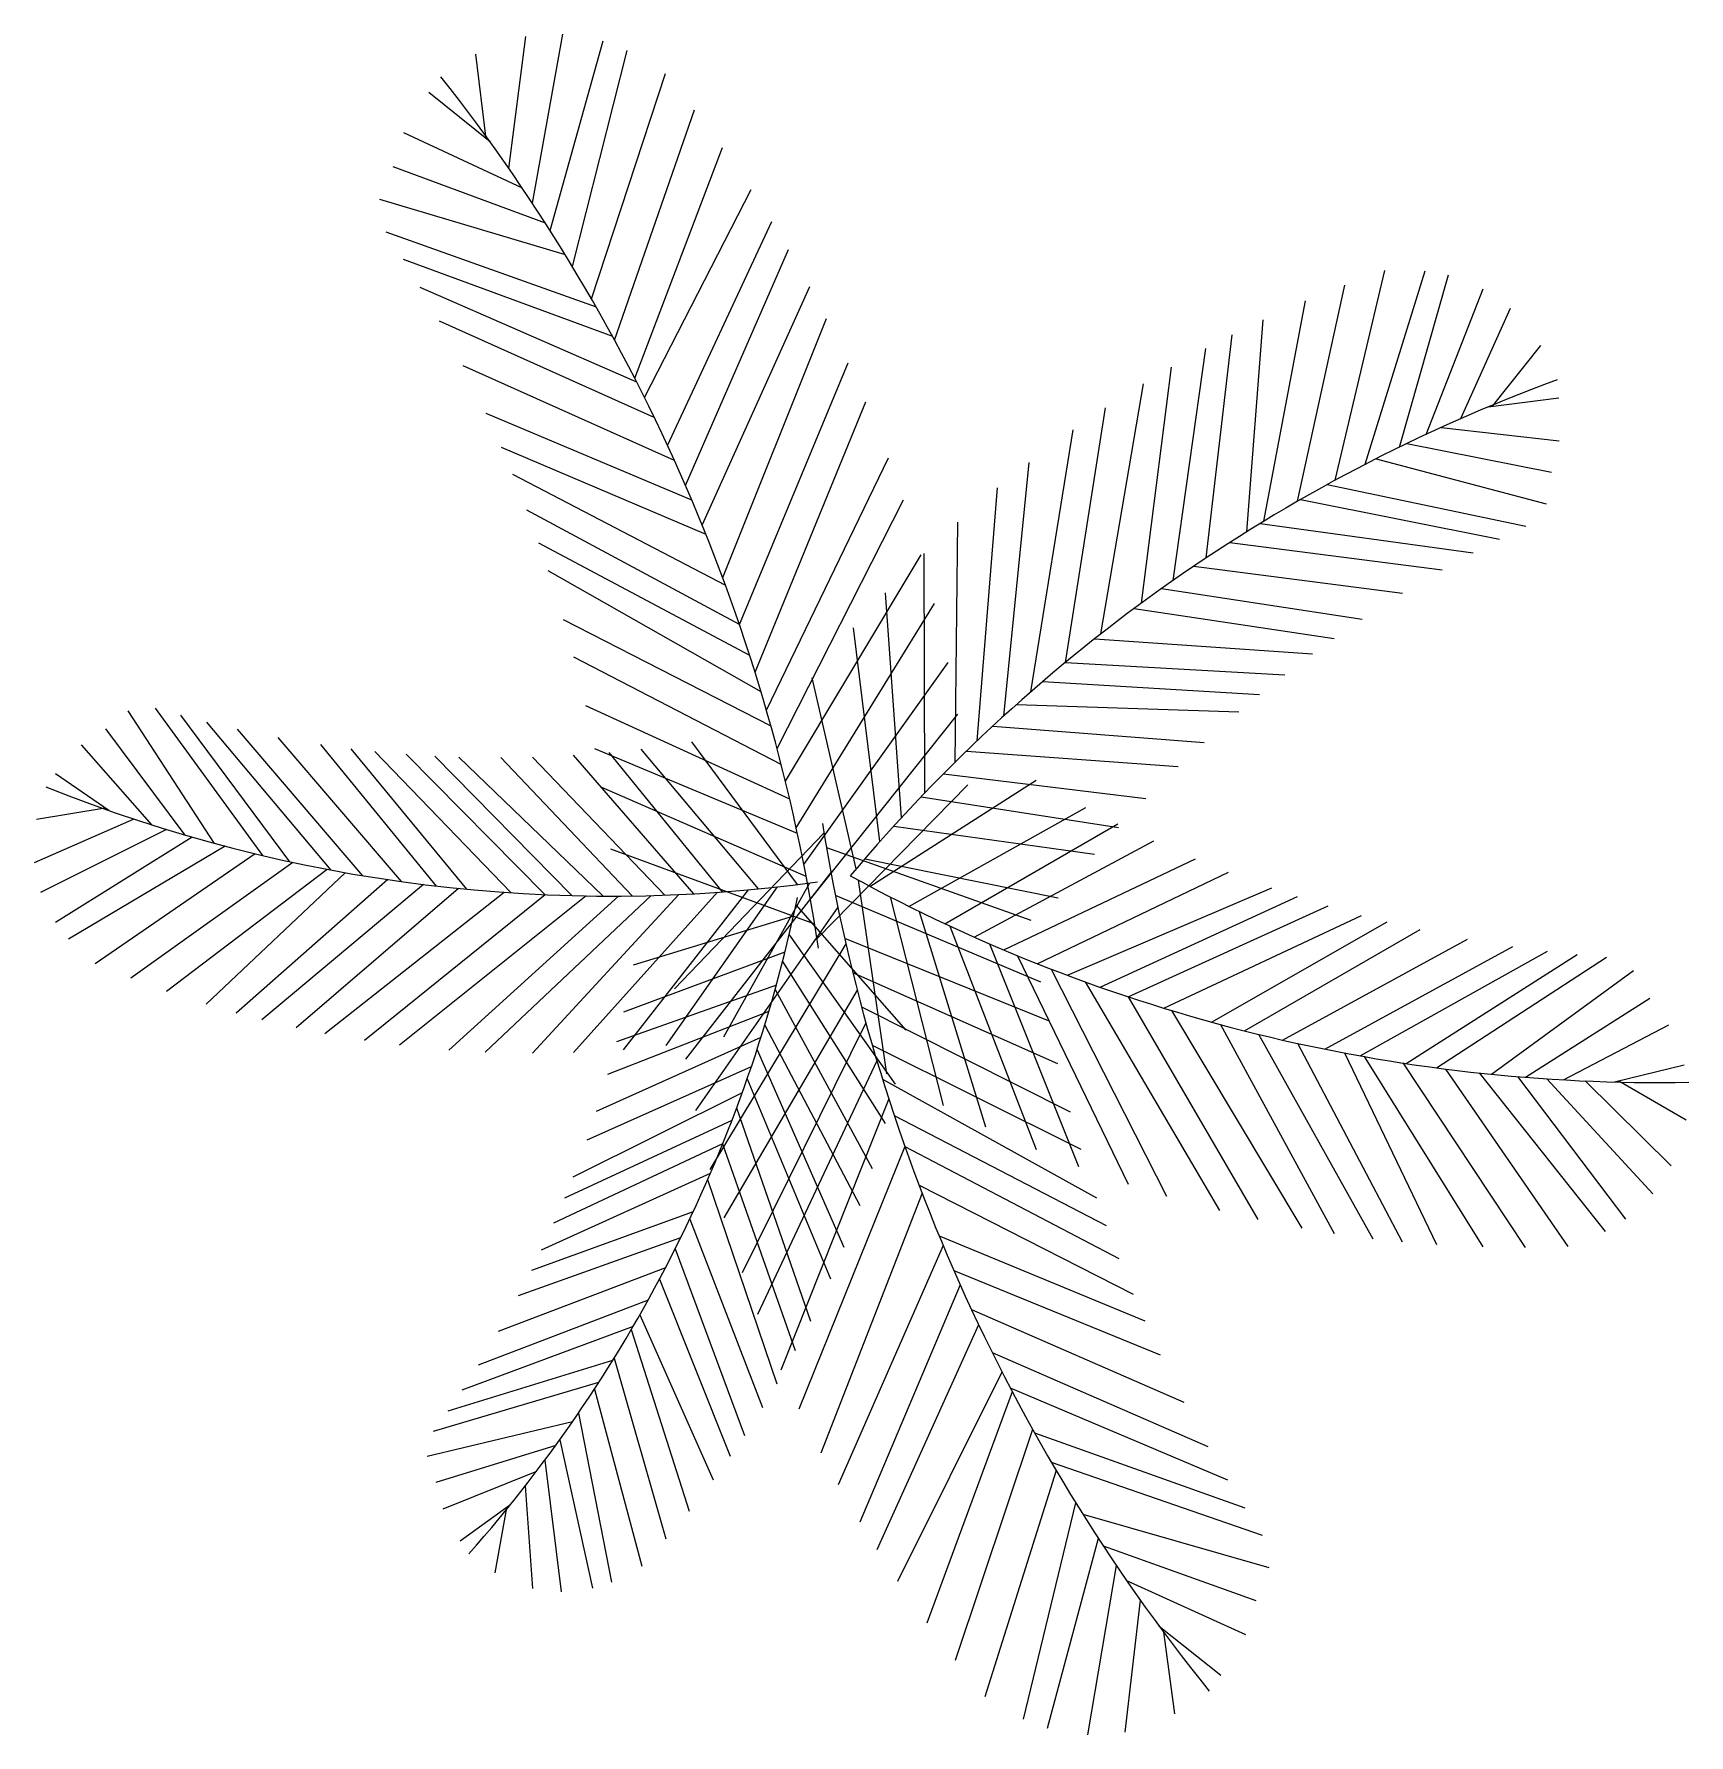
# Model space of a CAD drawing. Extents: x 11.884 to 12.119, y 13.878 to 14.12.
import ezdxf

# ---------------------------------------------------------------- set-up
doc = ezdxf.new("R2010")
doc.units = 0
doc.header["$MEASUREMENT"] = 0
doc.layers.get('0').update_dxf_attribs({"linetype": 'CONTINUOUS'})

msp = doc.modelspace()

# ---------------------------------------------------------------- linework, layer by layer
for p, q in [((11.95151, 14.10048), (11.95391, 14.11923)), ((11.95487, 14.09553), (11.95917, 14.11958)), ((11.9483, 14.10469), (11.94681, 14.11672)), ((11.95738, 14.09166), (11.9649, 14.11859)), ((11.96053, 14.08657), (11.96832, 14.11724)), ((11.96324, 14.08198), (11.97374, 14.11399)), ((11.94885, 14.10424), (11.94015, 14.11127)), ((11.96653, 14.0761), (11.97787, 14.10879)), ((11.95342, 14.0977), (11.9366, 14.10556)), ((11.96938, 14.07071), (11.98183, 14.10345)), ((11.95669, 14.09272), (11.93509, 14.10073)), ((11.97079, 14.06792), (11.98593, 14.09748)), ((11.95954, 14.0882), (11.9332, 14.09608)), ((11.97405, 14.06114), (11.98884, 14.09294)), ((11.96393, 14.08077), (11.93407, 14.09144)), ((11.96626, 14.07659), (11.93653, 14.08756)), ((11.97661, 14.05544), (11.99122, 14.08899)), ((12.06884, 14.05619), (12.07592, 14.08598)), ((12.07312, 14.05846), (12.08166, 14.08593)), ((12.07799, 14.0609), (12.08495, 14.08535)), ((11.96967, 14.07013), (11.93893, 14.08357)), ((11.97897, 14.04982), (11.99423, 14.08369)), ((12.0635, 14.0532), (12.07024, 14.08392)), ((12.08177, 14.06271), (12.08986, 14.08339)), ((12.05873, 14.05037), (12.06464, 14.08166)), ((12.08672, 14.06495), (12.09378, 14.08062)), ((11.97216, 14.06512), (11.94165, 14.07878)), ((11.98188, 14.04237), (11.99662, 14.07917)), ((12.0563, 14.04888), (12.05862, 14.07898)), ((12.05056, 14.04518), (12.05421, 14.07684)), ((12.09122, 14.06669), (12.09808, 14.07531)), ((11.98426, 14.03569), (11.9997, 14.07288)), ((12.04587, 14.04197), (12.05049, 14.07492)), ((11.97504, 14.05898), (11.945, 14.07244)), ((12.04136, 14.03874), (12.04564, 14.07224)), ((12.03558, 14.03435), (12.04163, 14.06987)), ((12.09057, 14.0666), (12.10065, 14.06791)), ((11.9775, 14.05337), (11.94828, 14.06568)), ((11.98647, 14.02893), (12.00221, 14.06731)), ((12.03055, 14.03031), (12.03626, 14.06647)), ((12.02562, 14.02612), (12.03167, 14.06333)), ((12.08392, 14.0637), (12.10069, 14.0618)), ((11.97952, 14.04847), (11.95044, 14.06085)), ((12.07902, 14.0614), (12.09957, 14.05734)), ((11.9881, 14.02351), (12.00542, 14.05936)), ((12.02179, 14.02269), (12.0254, 14.0587)), ((12.07467, 14.05925), (12.09882, 14.05284)), ((11.9823, 14.04124), (11.95206, 14.05702)), ((11.98961, 14.01806), (12.00757, 14.0534)), ((12.01803, 14.01919), (12.02091, 14.0551)), ((12.06394, 14.05345), (12.09219, 14.04781)), ((12.06773, 14.05558), (12.09594, 14.04966)), ((11.98426, 14.03569), (11.95405, 14.05196)), ((12.01491, 14.01616), (12.01527, 14.05023)), ((12.05822, 14.05006), (12.08844, 14.04586)), ((11.98572, 14.03131), (11.95577, 14.04726)), ((12.05392, 14.04736), (12.08405, 14.04345)), ((11.99079, 14.01344), (12.01005, 14.04559)), ((12.01059, 14.01177), (12.01051, 14.04579)), ((12.04877, 14.04397), (12.07844, 14.04013)), ((11.98733, 14.02611), (11.95711, 14.0433)), ((12.00727, 14.00825), (12.005, 14.0402)), ((12.0442, 14.04079), (12.07269, 14.03645)), ((11.99232, 14.00683), (12.01195, 14.03868)), ((12.0403, 14.03795), (12.06872, 14.03373)), ((11.98874, 14.02127), (11.95927, 14.03636)), ((12.0042, 14.00486), (12.00047, 14.0352)), ((12.03471, 14.03367), (12.06564, 14.03153)), ((11.9902, 14.0158), (11.96074, 14.03105)), ((11.99341, 14.00162), (12.0139, 14.03028)), ((12.03055, 14.03031), (12.06169, 14.02855)), ((12.00083, 14.00098), (11.99459, 14.0281)), ((12.02734, 14.0276), (12.05813, 14.02573)), ((11.90972, 14.0046), (11.89746, 14.02344)), ((11.91657, 14.00286), (11.9013, 14.02383)), ((11.92039, 14.002), (11.90492, 14.0228)), ((11.9914, 14.01089), (11.96243, 14.02413)), ((11.99434, 13.99667), (12.01528, 14.02298)), ((12.02362, 14.02434), (12.0552, 14.0233)), ((11.90552, 14.00578), (11.89425, 14.02089)), ((11.92625, 14.00081), (11.9086, 14.02184)), ((11.93075, 14.00001), (11.91299, 14.02081)), ((11.93624, 13.99917), (11.91874, 14.01964)), ((12.02023, 14.02125), (12.05024, 14.01894)), ((11.90086, 14.0072), (11.89081, 14.01859)), ((11.94121, 13.99854), (11.9248, 14.01863)), ((11.94552, 13.99808), (11.92909, 14.01805)), ((11.95184, 13.99757), (11.93248, 14.01767)), ((11.95665, 13.99731), (11.93691, 14.01727)), ((11.9925, 14.00601), (11.96371, 14.01805)), ((11.98185, 13.9977), (11.96575, 14.01751)), ((11.98695, 13.99813), (11.97032, 14.018)), ((11.99251, 13.99875), (11.97749, 14.01902)), ((12.01649, 14.01771), (12.04657, 14.01553)), ((11.96043, 13.99718), (11.94099, 14.01701)), ((11.96488, 13.99711), (11.94441, 14.01686)), ((11.96901, 13.99713), (11.95035, 14.01678)), ((11.97364, 13.99725), (11.95486, 14.01685)), ((11.97776, 13.99743), (11.96068, 14.01712)), ((11.89467, 14.00928), (11.88714, 14.01449)), ((11.99375, 13.99988), (11.96472, 14.01253)), ((11.99527, 13.9911), (12.01671, 14.01294)), ((12.00278, 13.9985), (12.0264, 14.0136)), ((12.01323, 14.01448), (12.04198, 14.01097)), ((12.01006, 14.01122), (12.03809, 14.00687)), ((11.89823, 14.00806), (11.88407, 14.00185)), ((11.89418, 14.00961), (11.8844, 14.008)), ((12.00831, 13.99566), (12.03345, 14.0097)), ((11.90289, 14.00657), (11.88501, 13.99764)), ((11.90651, 14.00549), (11.88711, 13.99337)), ((11.99626, 14.00604), (11.97505, 13.98396)), ((12.00618, 14.00706), (12.03469, 14.00307)), ((12.01344, 13.99318), (12.038, 14.00739)), ((11.91123, 14.00419), (11.88896, 13.99099)), ((11.91546, 14.00313), (11.89276, 13.9875)), ((11.99494, 13.99314), (11.966, 14.00377)), ((11.9966, 14.004), (12.02566, 13.99368)), ((12.01758, 13.99129), (12.0431, 14.00497)), ((11.92083, 14.0019), (11.8978, 13.98545)), ((11.92572, 14.00091), (11.9029, 13.98358)), ((11.92825, 14.00044), (11.90854, 13.98174)), ((11.99724, 14.00047), (11.97658, 13.97394)), ((12.00205, 14.00241), (12.02953, 13.99688)), ((12.02179, 13.98947), (12.04904, 14.00239)), ((12.02655, 13.98751), (12.05369, 14.00053)), ((11.93431, 13.99945), (11.91277, 13.9805)), ((11.93938, 13.99876), (11.91642, 13.97954)), ((11.94434, 13.9982), (11.92128, 13.97841)), ((11.98551, 13.998), (11.96774, 13.97529)), ((11.9896, 13.99841), (11.97379, 13.9759)), ((11.99419, 13.99897), (11.982, 13.97709)), ((12.00112, 13.99939), (12.00513, 13.97185)), ((12.03083, 13.98586), (12.05989, 13.99827)), ((11.95085, 13.99764), (11.92538, 13.97757)), ((11.95665, 13.99731), (11.93102, 13.9766)), ((11.96247, 13.99714), (11.93598, 13.97593)), ((11.9671, 13.99711), (11.94296, 13.97524)), ((11.97172, 13.99719), (11.94813, 13.97493)), ((11.97563, 13.99733), (11.95484, 13.97478)), ((11.98116, 13.99765), (11.96069, 13.97488)), ((11.99823, 13.99553), (11.97803, 13.96666)), ((11.99227, 13.99585), (12.00788, 13.97807)), ((11.99787, 13.99727), (12.02703, 13.98493)), ((12.00567, 13.99699), (12.01318, 13.96736)), ((12.03548, 13.98417), (12.0635, 13.99707)), ((12.03945, 13.98281), (12.06785, 13.99572)), ((11.99193, 13.99428), (11.96914, 13.98732)), ((12.00976, 13.99494), (12.01922, 13.96434)), ((12.04454, 13.98118), (12.0726, 13.99438)), ((12.05131, 13.97921), (12.07627, 13.99344)), ((11.99131, 13.99159), (12.00635, 13.97039)), ((11.99918, 13.99116), (12.02809, 13.97942)), ((12.01413, 13.99286), (12.02638, 13.96113)), ((12.05597, 13.97798), (12.08095, 13.99235)), ((12.06138, 13.97667), (12.08765, 13.991)), ((11.99072, 13.98914), (11.96778, 13.98062)), ((11.99937, 13.99033), (11.98007, 13.95828)), ((12.01975, 13.99034), (12.03242, 13.9587)), ((12.02375, 13.98865), (12.03944, 13.9562)), ((12.06741, 13.97537), (12.09408, 13.98994)), ((12.0724, 13.97442), (12.09904, 13.98927)), ((12.07895, 13.97333), (12.10325, 13.98881)), ((12.08326, 13.97272), (12.10741, 13.98845)), ((11.99038, 13.98781), (12.00497, 13.96482)), ((12.00033, 13.98628), (12.02944, 13.97335)), ((12.02853, 13.98674), (12.04493, 13.95448)), ((12.09105, 13.97181), (12.11125, 13.98653)), ((11.9895, 13.98446), (11.96677, 13.9764)), ((12.00097, 13.98375), (11.98205, 13.95139)), ((11.98932, 13.98383), (12.00311, 13.95842)), ((12.03334, 13.98493), (12.05245, 13.95243)), ((12.00159, 13.98139), (12.03121, 13.96645)), ((12.03945, 13.98281), (12.05787, 13.95117)), ((12.09589, 13.97138), (12.11357, 13.9826)), ((11.98844, 13.98074), (11.96552, 13.97176)), ((12.0022, 13.97913), (11.98462, 13.94361)), ((11.98786, 13.9788), (12.00135, 13.95317)), ((12.0456, 13.98086), (12.06411, 13.94994)), ((12.05258, 13.97886), (12.0687, 13.94919)), ((12.10129, 13.97101), (12.11623, 13.97885)), ((11.9873, 13.97701), (11.96392, 13.9665)), ((12.05795, 13.97748), (12.07419, 13.94845)), ((12.06349, 13.9762), (12.07836, 13.948)), ((11.98675, 13.97528), (11.99909, 13.94725)), ((12.00377, 13.9737), (11.98683, 13.93767)), ((12.00311, 13.97594), (12.03273, 13.96116)), ((12.07018, 13.97483), (12.08324, 13.9476)), ((12.07298, 13.97431), (12.08982, 13.94729)), ((11.98594, 13.97285), (11.96256, 13.96246)), ((12.07845, 13.97341), (12.09586, 13.94721)), ((12.08452, 13.97255), (12.1019, 13.94734)), ((12.08933, 13.97199), (12.10723, 13.94947)), ((12.09474, 13.97147), (12.11009, 13.9512)), ((12.10854, 13.97071), (12.11841, 13.97314)), ((11.98465, 13.96917), (11.9606, 13.9572)), ((11.98535, 13.97114), (11.99718, 13.94275)), ((12.00456, 13.97111), (12.03496, 13.95424)), ((12.09893, 13.97115), (12.11396, 13.95481)), ((12.10436, 13.97086), (12.1166, 13.9588)), ((12.10917, 13.97087), (12.11869, 13.96532)), ((11.98386, 13.96703), (11.99436, 13.93675)), ((12.00545, 13.9683), (11.99012, 13.92976)), ((11.98318, 13.96523), (11.95939, 13.9542)), ((12.00623, 13.96593), (12.03635, 13.9503)), ((11.98187, 13.96191), (11.95786, 13.95065)), ((11.98187, 13.96191), (11.99219, 13.93255)), ((12.00773, 13.96156), (11.99269, 13.92421)), ((12.00773, 13.96156), (12.03812, 13.94562)), ((11.98012, 13.95772), (11.95611, 13.94683)), ((11.97974, 13.95686), (11.98955, 13.92784)), ((12.01019, 13.95491), (11.99583, 13.91796)), ((12.00976, 13.95604), (12.04016, 13.94058)), ((11.97766, 13.95225), (11.9547, 13.94394)), ((11.97719, 13.95124), (11.98751, 13.92445)), ((11.97589, 13.94856), (11.95283, 13.94031)), ((12.01317, 13.94749), (11.99828, 13.91346)), ((12.01261, 13.94883), (12.04182, 13.93676)), ((11.97512, 13.947), (11.98496, 13.92049)), ((11.97376, 13.94433), (11.95001, 13.93524)), ((11.9729, 13.94271), (11.98295, 13.91755)), ((12.01469, 13.94395), (12.04403, 13.93195)), ((12.0156, 13.94189), (12.00134, 13.9082)), ((11.97128, 13.93972), (11.94715, 13.93049)), ((11.9701, 13.93762), (11.98052, 13.91417)), ((12.0172, 13.93837), (12.04738, 13.92523)), ((11.96914, 13.93596), (11.94485, 13.92691)), ((11.96889, 13.93553), (11.9771, 13.90974)), ((12.01822, 13.93622), (12.00377, 13.90427)), ((11.96624, 13.93112), (11.94283, 13.92393)), ((11.96646, 13.93149), (11.97382, 13.90579)), ((12.02014, 13.93226), (12.0508, 13.91893)), ((11.96426, 13.928), (11.94076, 13.92104)), ((12.02154, 13.92948), (12.00672, 13.89976)), ((11.96367, 13.92709), (11.9704, 13.90195)), ((12.02299, 13.9267), (12.01089, 13.89383)), ((12.02268, 13.92728), (12.05357, 13.91417)), ((11.96138, 13.92367), (11.96609, 13.89967)), ((11.96055, 13.92245), (11.9399, 13.9175)), ((12.02589, 13.92134), (12.0149, 13.88854)), ((12.02616, 13.92085), (12.05601, 13.9102)), ((11.95816, 13.91909), (11.94115, 13.91383)), ((11.95873, 13.91988), (11.96339, 13.89878)), ((11.95663, 13.917), (11.95893, 13.89826)), ((12.02854, 13.9167), (12.05851, 13.90634)), ((11.95542, 13.91539), (11.94211, 13.91004)), ((11.95383, 13.91332), (11.95488, 13.89875)), ((12.02925, 13.9155), (12.01909, 13.88338)), ((12.032, 13.91094), (12.02453, 13.88019)), ((11.95162, 13.91053), (11.94461, 13.90549)), ((11.95117, 13.91021), (11.94952, 13.90099)), ((12.03301, 13.90932), (12.05943, 13.90172)), ((12.03521, 13.90588), (12.02797, 13.87888)), ((12.0359, 13.90482), (12.05759, 13.89705)), ((12.03776, 13.90204), (12.03371, 13.87795)), ((12.03923, 13.89989), (12.05613, 13.8922)), ((12.04117, 13.89712), (12.03897, 13.87835)), ((12.04386, 13.89339), (12.05264, 13.88646)), ((12.04443, 13.89294), (12.04604, 13.88093))]:
    msp.add_line(p, q)
for centre, radius, start, end in [((11.73555, 13.95065), 0.26284, 8.5439, 38.2906), ((12.18287, 13.8462), 0.23895, 110.1895, 139.9362), ((11.96598, 14.21216), 0.21505, 248.0996, 277.8463), ((12.25553, 14.04923), 0.26284, 189.1509, 218.8976), ((12.11478, 14.20958), 0.23895, 241.292, 271.0387), ((11.79361, 14.03815), 0.20311, 318.5391, 348.2858)]:
    msp.add_arc(centre, radius, start, end)

doc.saveas('drawing.dxf')
